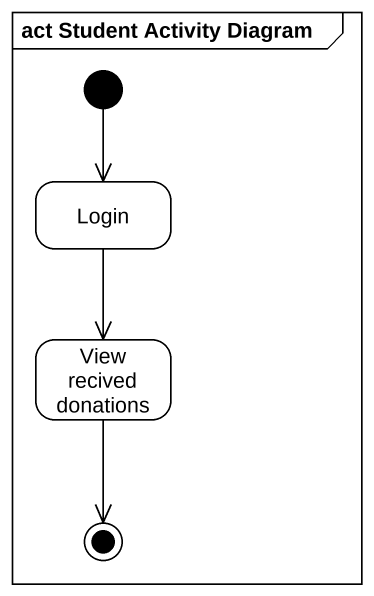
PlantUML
@startuml
mainframe act Student Activity Diagram
hide empty description
state Login
state "View recived donations" as View_recived_donations
[*] --> Login
Login --> View_recived_donations
View_recived_donations --> [*]
@enduml
